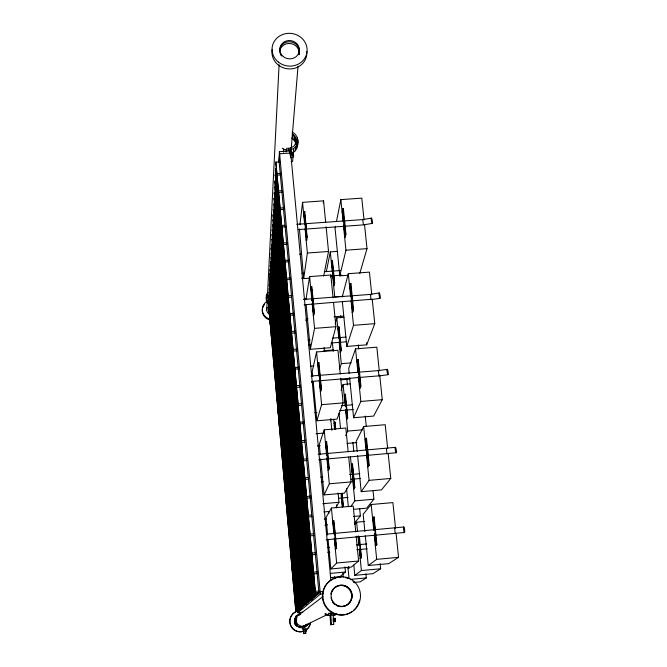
<?xml version="1.0" encoding="UTF-8"?>
<svg xmlns="http://www.w3.org/2000/svg" width="667" height="667" viewBox="0 0 667 667"><rect width="100%" height="100%" fill="white"/><g stroke="black" fill="none" stroke-linecap="round" stroke-linejoin="round"><path stroke-width="1" d="M334.4 621.077C335.226 611.664 335.092 628.531 334.817 618.793L334.234 618.826M334.992 621.044L334.817 618.793M353.593 477.78L353.218 474.345C352.843 463.832 350.592 462.356 352.693 474.387L353.843 486.935L351.792 467.017M358.971 375.338L358.921 373.845M303.977 633.65L302.71 626.371L300.825 626.463L304.244 626.013L305.845 633.183L303.977 633.65L302.66 627.705L300.617 627.672L297.232 626.096L295.956 624.696L294.664 621.144L294.747 619.243L296.315 615.808L299.658 613.39L299.933 614.624M302.976 627.564C296.707 628.564 292.396 620.26 296.59 615.591L296.315 615.808M296.682 617.725L296.215 622.578L295.94 619.443L297.24 616.591M291.804 153.285C299.683 149.808 300.342 135.734 292.154 132.099M297.399 146.54L297.899 139.937M295.948 144.172C296.807 140.353 295.865 135.751 292.054 133.9M268.534 304.21L266.492 301.351L266.191 297.632M266.725 296.24L266.825 294.214L267.8 292.738M266.725 310.097L267.159 301.417M267.35 297.632L279.089 64.691M267.317 302.91L267.417 300.917L266.583 299.358M268.484 299.099L296.248 610.405L299.358 610.08M268.851 292.171L297.207 609.546L299.983 609.288M269.043 288.611L297.699 609.104L301.442 608.754M270.502 261.547L301.451 605.728L304.544 605.394M270.727 257.345L302.043 605.194L305.102 604.911L302.093 605.152M270.96 253.06L302.635 604.661L306.828 604.227M271.436 244.197L303.877 603.543L306.795 603.226M271.686 239.611L271.702 239.195L304.519 602.968L307.404 602.701L304.577 602.918M271.936 234.926L271.961 234.492L305.178 602.376L308.096 602.109M272.194 230.132L272.219 229.69L305.845 601.776L308.804 601.501M272.453 225.229L272.478 224.779L306.537 601.15L309.596 600.817M272.728 220.21L272.753 219.743L307.245 600.517L311.281 600.142L307.304 600.458M273.287 209.805L273.312 209.321L308.704 599.199L312.923 598.749M273.578 204.419L273.603 203.919L309.471 598.516L313.357 598.099M273.87 198.891L273.904 198.382L310.247 597.815L314.107 597.457M274.179 193.23L274.204 192.705L311.047 597.098L314.966 596.732M274.496 187.427L274.521 186.893L311.873 596.356L315.916 595.914M275.137 175.363L275.171 174.804L313.59 594.814L317.742 594.364M279.823 161.798L275.855 162.064L275.821 162.656L315.399 593.188L319.235 592.83M269.051 310.855L276.922 173.612L280.89 173.337M269.151 311.998L277.063 175.179L280.04 174.971M378.948 375.838L311.322 381.457M278.798 162.023L279.423 151.684L290.495 150.925L330.899 580.29M279.114 162.081L279.615 153.785L290.687 153.026M270.16 323.362L278.498 190.82L282.483 190.545M270.26 324.495L278.648 192.388L282.625 192.113M283.517 152.209L283.725 149.133L282.258 148.224M305.328 228.322L306.211 237.177L304.152 214.724L304.944 224.254M305.861 228.281L306.762 237.16L305.786 224.387L305.628 223.462L305.102 223.495M271.277 335.901L280.09 208.112L284.075 207.829M271.386 337.043L280.232 209.688L284.225 209.396M286.076 151.959L286.218 149.917L283.725 149.133M272.403 348.491L281.682 225.479L284.684 225.263M272.503 349.633L281.833 227.063L285.826 226.772M273.528 361.122L283.292 242.938L287.294 242.638M291.262 147.991L298.041 66.141M298.983 54.744L299.158 52.668M273.628 362.264L283.433 244.531L287.444 244.23M291.129 152.635L291.004 147.966M295.848 144.205L295.381 142.213L292.921 138.861L293.28 134.659M293.338 152.551L293.697 148.458L295.623 146.815L297.79 142.396M294.38 140.387L294.747 136.193M296.14 142.096L294.33 145.773L290.804 148.057L292.988 157.354L292.638 161.389L291.229 161.664M312.515 303.777L313.398 312.49L312.573 302.81C311.789 297.815 313.248 297.707 313.106 302.768L313.932 312.448L313.823 311.906M295.381 142.213L295.756 138.036M274.654 373.787L284.901 260.472L288.919 260.18M274.762 374.946L285.051 262.073L288.061 261.848M295.923 143.372L296.231 140.045M295.248 150.925L295.623 146.815M297.174 139.186L297.332 137.51M296.632 148.874L297.015 144.747M275.788 386.51L286.527 278.097L290.545 277.797M275.896 387.669L286.668 279.706L290.695 279.406M373.737 519.268C373.737 522.169 372.786 517.792 373.428 520.235L374.596 529.965M276.93 399.266L288.152 295.806L292.188 295.506M277.03 400.433L288.302 297.424L291.329 297.19M299.425 228.906L303.677 278.598L309.613 278.156M299.908 224.821L302.56 202.343L323.57 200.85L325.696 222.553M278.072 412.073L289.786 313.607L293.83 313.298M278.172 413.24L289.937 315.233L293.98 314.916M319.601 379.023L319.626 378.097M333.508 274.554L331.849 263.081L333.767 283.025L332.683 270.969M304.185 211.506L303.76 214.949L304.285 214.916L304.719 211.464L304.185 211.506L306.62 237.043L306.17 240.303L306.695 240.262L307.153 237.01L304.719 211.464M344.047 224.837C342.921 217.117 345.781 221.836 344.047 224.837L344.864 234.375L343.897 225.521M279.215 424.921L291.429 331.491L295.489 331.174M279.323 426.088L291.579 333.116L295.639 332.8M380.065 298.274L371.06 299.658L370.91 298.891L370.46 294.314L379.256 292.946M280.365 437.81L293.08 349.458L297.148 349.141M303.677 278.598L307.379 253.043L305.111 229.148M280.465 438.986L293.238 351.1L297.299 350.775M339.286 339.828L340.328 349.75L339.228 337.535L339.703 337.494L340.837 349.275M281.516 450.75L294.747 367.525L298.816 367.192M281.624 451.934L294.897 369.168L298.966 368.843M305.92 299.725L309.621 276.613L330.84 275.012L333.066 297.757M351.584 299.817C350.45 291.879 353.36 296.915 351.584 299.817L352.443 309.438L351.217 298.316M323.228 202.901L323.57 200.85M327.255 458.679L328.206 467.867L325.955 444.022L326.955 455.586M328.156 460.789L327.013 448.741M310.847 289.478L311.339 286.593L311.873 286.552L314.357 312.623L313.84 315.316L313.307 315.358L313.815 312.665L311.339 286.593M282.675 463.74L296.415 385.668L300.492 385.334M282.783 464.916L296.565 387.327L300.65 386.993M345.173 396.615L346.348 405.811M283.834 476.763L298.091 403.91L302.184 403.568M323.67 276.121L328.531 251.484L326.105 226.68M283.942 477.947L298.241 405.569L301.309 405.319M333.575 302.926L335.91 326.697L330.332 347.724L310.338 349.308L314.549 328.364L312.181 303.527M326.338 271.594L330.307 251.909L337.51 251.376M335.468 226.363L335.067 228.347L339.786 275.88L348.091 275.254M336.468 221.411L340.862 199.625L361.781 198.132L364.024 219.777M331.416 263.115L331.983 260.413L332.449 260.372L334.676 283.033L334.092 285.593L333.625 285.626L334.209 283.066L331.983 260.413M342.129 212.198L342.855 208.738L343.388 208.704L345.948 234.175L345.198 237.444L344.672 237.485L345.423 234.209L342.855 208.738M343.021 210.43L343.388 208.704M330.407 277.03L330.84 275.012M285.001 489.836L299.775 422.236L303.877 421.894M285.109 491.029L299.925 423.904L304.027 423.562M340.278 374.004L337.952 350.267L316.575 351.959L312.231 371.394L312.715 376.538M341.362 494.18L342.471 504.969L341.454 493.763L341.921 493.73L342.913 504.611M318.367 362.765L317.817 365.074L318.351 365.024L318.909 362.723L318.367 362.765L320.894 389.328L320.327 391.429L320.86 391.379L321.436 389.278L318.909 362.723M339.786 275.88L345.948 250.2L343.447 225.346M286.168 502.96L301.467 440.654L305.578 440.312M286.276 504.152L301.617 442.338L304.702 442.071M335.218 323.854L336.793 317.834L344.055 317.267M342.229 296.99L348.307 273.703L369.435 272.111L371.777 294.797M367.142 454.535L365.666 440.654L368.001 464.44L367.142 454.535L367.684 454.485L367.709 452.568M337.911 329.24L339.003 326.938L341.279 350.017L340.637 352.126L340.162 352.168L340.804 350.05L338.528 326.972M349.6 286.535L350.392 283.633L350.925 283.592L353.543 309.596L352.718 312.306L352.193 312.348L353.01 309.638L350.392 283.633M338.586 328.447L339.003 326.938M350.392 285.526L350.925 283.592M287.344 516.125L303.168 459.163L307.287 458.813M287.452 517.325L303.327 460.855L307.445 460.497M340.679 378.131L343.113 402.901L337.018 419.126L316.892 420.802L321.586 404.677L319.268 380.273M359.796 273.403L367.008 248.641L364.557 224.937M288.519 529.34L304.877 477.772L307.979 477.497M339.436 369.526L341.296 363.682L339.186 342.196M372.203 298.916L374.762 323.662L366.692 344.839L346.79 346.415L353.493 325.321L351.05 300.992M288.628 530.54L305.036 479.465L308.137 479.198M266.825 294.214L266.275 295.881L266.492 301.351M267.884 294.697L267.359 297.549L268.376 300.283M348.182 451.851L345.839 428.014L324.195 429.831L319.31 444.405L320.277 454.711M330.423 420.769L331.09 418.868M341.087 390.253L343.105 384.484L350.025 383.925M379.281 370.852L376.83 347.173L355.544 348.866L348.708 368.451L349.216 373.587M374.804 533.317L375.654 543.472L374.529 533.458M325.471 443.255L326.088 441.554L326.638 441.504L329.231 468.701L328.581 470.185L328.039 470.235L328.681 468.751L326.088 441.554M289.703 542.596L306.595 496.465L310.739 496.098M334.084 423.562L335.034 422.086L335.709 429.089M344.239 396.081L345.381 394.23L347.69 417.684L346.998 419.335L346.532 419.376L347.215 417.725L344.906 394.272M356.862 361.939L357.72 359.613L358.262 359.571L360.922 386.06L360.038 388.177L359.505 388.227L360.388 386.101L357.72 359.613M289.812 543.805L306.753 498.166L310.897 497.807M334.5 423.528L335.034 422.086M344.714 396.04L345.381 394.23M357.687 361.122L358.262 359.571M343.172 211.956L343.347 212.623M290.887 555.903L308.321 515.258L311.439 514.974M290.995 557.112L308.479 516.967L312.631 516.6M345.656 435.643L347.682 431.082L345.631 410.263M379.706 374.962L382.258 399.675L373.645 416.075L353.593 417.742L360.83 401.442L358.346 376.697M348.691 457.037L351.125 481.907L344.439 493.13L324.07 494.914L329.331 483.8L326.897 458.246M387.669 448.482L385.209 424.712L363.665 426.521L356.203 441.279L357.229 451.559M292.079 569.251L310.063 534.134L313.874 533.792M292.188 570.468L310.222 535.859L314.032 535.518M351.276 465.174L352.476 463.79L354.836 487.744L354.085 488.911L353.61 488.953L354.352 487.785L352.001 463.832M365.941 438.186L368.676 465.308L367.709 466.817L368.251 466.767L369.218 465.258L366.491 438.136L365.007 439.903L365.549 439.861M355.761 531.999L353.227 506.103L331.416 508.029L326.005 517.55L327.655 535.026M325.054 525.646L326.622 523.02M335.834 507.554L338.978 502.293L338.077 492.98M307.737 624.971L308.746 623.345L307.737 624.971L304.344 627.322L306.003 626.43M293.272 582.65L311.806 553.118L315.633 552.768M332.708 521.702L333.942 520.577L336.585 548.291L335.326 549.191L336.585 548.291M341.712 493.563L342.896 505.786L342.296 506.712L343.322 505.744L342.138 493.522M293.38 583.875L311.964 554.844L315.791 554.502M350.875 506.528L354.786 500.9L352.493 477.58M388.202 453.652L390.77 478.456L381.491 489.886L361.206 491.662L369.068 480.348L366.466 454.469M339.703 337.494L338.953 329.915M294.472 596.098L313.557 572.194L317.392 571.836M354.594 523.011L360.388 515.866L359.671 508.621M373.078 490.954L373.912 499.216L366.658 508.154L353.643 509.305M294.581 597.324L313.715 573.928L317.55 573.578M354.752 524.487L356.637 522.203L364.691 521.486M395.564 528.422L392.896 502.601L371.177 504.519L363.173 514.249L364.899 531.682M319.46 375.93L318.259 365.483L319.151 375.855M319.201 374.787L319.776 374.704L320.002 375.888M372.553 518.151L374.104 517L376.888 544.639L375.304 545.564L376.888 544.639M373.095 518.101L374.104 517M328.047 539.136L330.849 568.951L336.643 563.006L358.604 561.005L356.17 536.143M306.795 624.179L303.919 626.171L304.394 625.938L304.511 627.205M295.673 609.596L315.324 591.362L319.159 591.004M295.823 610.789L268.317 302.151L295.781 610.822L315.483 593.113L319.326 592.755M300.634 607.854L301.301 607.278M306.895 602.393L307.737 601.667M314.899 595.414L316.2 594.714M315.774 594.647L318.051 594.272M301.517 607.42L301.084 607.462M361.472 557.679L360.188 558.404L361.472 557.679L359.38 536.376M358.579 374.687L357.47 362.331L358.813 372.745M344.972 566.867L345.464 572.011L339.82 576.747L330.724 577.589M358.604 561.005L351.367 567.067L330.849 568.951M323.086 591.479L320.152 591.746L297.632 611.097L297.782 612.715L320.368 594.122L323.303 593.847M299.658 613.39L298.924 611.656M297.674 615.841L323.07 596.54M353.802 565.007L354.811 575.363L361.381 570.552L380.64 568.776L380.123 563.64M365.308 535.784L368.259 565.516L376.688 559.346L398.558 557.345L396.098 533.592M332.758 615.674L336.91 613.798M345.506 405.561L344.714 396.573L345.873 405.853M346.081 404.761L345.606 404.802M365.891 573.828L366.3 577.93L360.155 581.849L354.052 582.416M380.64 568.776L372.945 573.695L354.811 575.363M398.558 557.345L388.686 563.64L368.259 565.516M296.948 623.987L301.134 626.305M298.683 615.291L300.075 614.549M347.19 417.117L346.998 414.132M302.226 626.513L302.501 627.747M302.209 626.788L332.083 612.239M293.697 148.458L291.171 149.608M327.997 614.916L325.513 613.64L324.854 613.973L327.314 615.241L330.949 615.491M329.915 613.982L330.615 613.648L330.715 615.499L327.314 615.241M330.148 614.032L333.392 613.498L333.258 615.366M330.907 613.99L333.392 613.498M335.376 614.807L336.126 614.482L333.492 615.349M305.845 633.183L305.069 631.316M330.007 615.824L330.724 624.712L333.742 624.345L333.158 613.573M333.742 624.345L330.724 624.712M305.619 629.34L306.453 631.157L305.92 628.773L305.978 630.84L306.086 629.398M305.736 629.94L306.12 629.848A10.522 10.38 -84.5 0 0 309.571 625.696M286.51 148.349L290.804 148.057M286.218 149.917L289.044 150.025M293.08 155.094L293.622 154.986L293.38 154.135L293.447 155.353L292.913 155.461M292.988 157.354L290.87 157.771L288.686 148.474M367.25 450.158L367.659 452.001M371.444 218.126L362.748 219.585L296.748 224.345M372.244 223.412A2.676 0.442 80.9 0 1 371.244 219.393A2.676 0.442 80.9 0 1 372.044 219.501A2.676 0.442 80.9 0 1 372.244 223.412L363.34 224.896L298.207 229.623M387.235 369.343L378.339 370.602L310.955 376.046M388.044 374.696L378.939 375.971L378.339 370.602L378.472 371.269M395.389 447.349L318.251 454.31M396.198 452.735L318.684 459.746M403.827 526.98L326.688 534.134M404.41 532.491A2.785 0.484 83.2 0 1 403.535 528.214A2.785 0.484 83.2 0 1 404.41 528.497A2.785 0.484 83.2 0 1 404.41 532.491L326.18 539.761M318.693 593.555L314.482 594.014L275.513 168.518L314.566 593.938M316.925 595.222L312.715 595.598L274.846 180.924L312.798 595.523M311.122 597.032L314.065 596.757M310.322 597.749L314.19 597.39M312.123 599.425L308.029 599.808L273.028 214.599L307.962 599.866L312.056 599.491M305.911 601.717L308.871 601.442M305.236 602.326L308.162 602.051M303.935 605.911L300.884 606.236L270.302 265.291L300.934 606.195M303.343 606.42L300.375 606.695L270.085 269.318L300.325 606.745L303.285 606.461M302.76 606.912L299.775 607.237L269.868 273.27L299.825 607.187M302.193 607.404L299.241 607.72L269.66 277.138L299.283 607.67M301.634 607.879L298.716 608.187L269.46 280.924L298.758 608.146M302.034 608.254L298.199 608.654L269.26 284.642L298.249 608.612M297.74 609.063L301.492 608.713M297.249 609.505L300.033 609.246M299.867 609.655L296.723 609.98L268.684 295.356L296.765 609.938M295.781 610.822L298.866 610.497M297.782 612.715L302.785 612.239M330.207 573.42L345.464 572.011M350.142 579.423L366.3 577.93M358.521 536.143L359.28 543.897L359.997 544.689M327.355 547.524L329.431 547.332M356.395 544.889L366.767 543.955M327.814 552.393L329.89 552.201M356.87 549.75L367.25 548.808M359.671 549.583L360.272 555.703L360.755 555.661M322.803 503.718L338.978 502.293M354.786 500.9L373.912 499.216M342.446 504.019L342.88 503.977M342.329 504.202L342.805 504.586M342.896 505.786L343.322 505.744M323.703 511.956L329.731 511.422M324.195 519.084L326.213 518.909M353.368 516.491L360.388 515.866M373.428 520.235L373.979 520.193L373.828 519.293M325.646 524.971L327.664 524.787M320.735 477.105L322.795 476.93M349.516 474.612L359.796 473.728M321.186 481.882L323.245 481.707M351.009 479.298L360.263 478.489M329.331 483.8L351.125 481.907M369.068 480.348L390.77 478.456M353.668 486.093L354.319 486.893L354.302 485.818M354.352 487.785L354.836 487.744M341.787 497.182L342.213 497.14M338.786 498.241L348.091 497.424M365.841 441.571L366.35 441.254M317.325 445.948L320.31 445.698M346.965 443.438L356.87 442.596M365.649 441.913L366.191 441.862L366.5 444.947M327.339 457.937L327.881 457.887M368.009 463.198L368.559 463.156L368.509 464.324M367.817 463.507L368.434 463.982M328.681 468.751L329.231 468.701M351.943 466.75L352.418 466.708M368.676 465.308L369.218 465.258M347.215 417.725L347.69 417.684M334.601 424.787C335.793 423.178 333.066 423.82 335.059 429.573M316.05 433.742L324.045 433.066M347.682 431.082L362.615 429.823M320.894 389.328L321.436 389.278M360.388 386.101L360.922 386.06M321.586 404.677L343.113 402.901M360.83 401.442L382.258 399.675M341.379 405.719L352.76 404.777M314.891 412.69L316.967 412.523M339.786 410.63L353.268 409.513M310.872 366.125L313.849 365.883M341.296 363.682L351.184 362.89M358.487 371.619L359.138 371.627L359.355 372.703M311.506 382.233L313.482 382.074M340.954 379.84L349.816 379.123M314.549 328.364L335.91 326.697M353.493 325.321L374.762 323.662M339.086 337.785L338.377 329.465L338.978 330.14M338.386 330.632L338.811 329.882M308.096 340.062L310.147 339.895M332.708 338.119L346.031 337.068M339.595 341.221L340.062 341.179M308.504 344.789L310.564 344.622M331.124 342.996L346.54 341.779M340.32 348.591L340.787 348.558M340.195 349.016L340.687 349.216M323.77 350.75L333.65 349.967M340.804 350.05L341.279 350.017M303.752 299.3L306.87 299.066M343.013 296.298L334.734 296.932L332.516 274.37M303.743 299.416L370.493 294.397M312.573 302.81L313.106 302.768M304.177 304.794L371.06 299.283M313.365 311.139L313.899 311.097M313.815 312.665L314.357 312.623M353.01 309.638L353.543 309.596M306.028 319.001L308.096 318.834M334.025 316.825L343.33 316.108M305.561 320.26L307.537 320.102M331.974 263.748L332.441 263.715L333.15 270.935M331.858 264.29C332.691 264.657 332.083 262.006 332.441 263.715M302.068 273.395L304.135 273.237M324.796 271.686L340.295 270.527M301.434 278.172L303.51 278.022M330.44 275.996L341.837 275.137M334.209 283.066L334.676 283.033M306.62 237.043L307.153 237.01M345.423 234.209L345.948 234.175M307.379 253.043L328.531 251.484M345.948 250.2L367.008 248.641M299.516 254.185L301.576 254.035M304.252 215.424L304.786 215.391L305.561 223.528M305.419 227.639L305.945 227.597M334.317 619.043L334.909 619.009M334.234 619.735L334.817 619.701M334.4 620.168L334.992 620.135M334.317 620.852L334.901 620.827M328.589 613.206L330.849 613.698L331.432 624.47M386.401 448.507L386.985 453.91L386.968 453.377M359.28 543.897L359.58 545.189M291.712 138.111L292.921 138.861M267.417 300.917L268.651 302.226M296.498 622.403L297.224 623.812M326.497 443.972L326.83 446.815M293.663 156.403L293.188 153.46L293.472 155.711M291.771 154.119L292.129 155.669M362.781 219.71L363.357 224.604M304.861 629.381L305.161 631.09M374.996 529.181L375.146 529.915M311.806 289.553L312.181 293.071M297.132 142.496L297.507 144.097M288.461 148.458L288.836 150.067M333.175 621.527L333.15 618.659M305.978 630.84L306.261 630.148L306.37 630.749M306.011 629.248L306.12 629.848M394.706 528.514L394.614 528.031L395.197 533.275M318.876 365.791L318.768 365.933M348.616 566.692L348.724 566.6M333.833 523.011L335.059 534.034M334.509 534.084L333.208 522.82L334.2 534.05M360.272 555.703L360.447 556.603L359.855 549.725M304.786 215.391L304.661 214.666L304.694 216.075M366.483 342.78L366.692 344.839M358.346 344.872L358.754 348.941M365.241 416.05L366.283 426.388M343.405 215.341L343.914 220.41M344.831 229.54L345.239 233.6M350.809 288.953L351.117 292.063M352.059 301.384L352.576 306.562M366.808 448.032L367.017 450.092M367.534 455.236L367.742 457.287M368.159 461.406L368.367 463.457M358.362 365.007L358.746 368.759M359.638 377.68L360.113 382.383M374.37 524.104L374.762 528.014M375.696 537.319L376.096 541.245M343.63 220.777L342.663 211.939L343.488 221.469M351.167 295.664L350.175 286.602L351.009 296.248M373.553 517.05L376.338 544.689M352.518 310.247L352.718 312.306M359.004 376.78L359.78 385.576L358.779 376.697M359.83 386.16L360.038 388.177M373.228 520.452L374.129 529.456M340.862 199.625L343.046 221.302M348.307 273.703L350.634 296.865M363.665 426.521L366.05 450.325M355.544 348.866L357.929 372.578M371.177 504.519L373.778 530.382M374.287 535.409L376.688 559.346M342.388 302.084L346.79 346.415M357.637 455.669L361.206 491.662M349.625 377.697L353.593 417.742M340.604 315.724L340.812 317.8M346.84 378.814L347.449 384.976M352.893 442.288L353.802 451.434M333.608 275.588L334.217 281.791M353.643 479.123L354.21 484.859M346.54 409.446L346.815 412.256M359.096 537.068L359.48 540.945M360.338 549.683L360.914 555.519M358.846 536.268L360.989 557.729M333.892 283.542L334.092 285.593M338.511 330.182L339.228 337.535M346.065 409.48L346.732 417.15L345.898 409.488M358.362 536.31L359.263 545.498M330.307 251.909L332.224 271.352M336.793 317.834L338.794 338.211M350.417 456.436L352.243 475.054M343.105 384.484L345.239 406.228M356.637 522.203L357.545 531.457M358.012 536.243L358.904 545.314M359.263 548.949L361.381 570.552M332.316 342.071L333.217 351.351M346.557 488.336L348.341 506.687M339.019 413.165L340.512 428.514M335.209 426.672L335.484 429.54M334.617 422.119L335.293 429.123M334.492 425.079L334.876 429.014M341.129 494.564L342.329 507.02M333.667 419.285L334.659 429.523M347.941 567.192L349.033 578.489M324.095 347.59L324.487 351.667M330.749 418.918L331.841 430.323M336.535 504.802L336.835 507.904M342.905 573.136L343.297 577.222M312.356 294.914L312.715 298.608M328.339 462.715L328.748 467.817L327.797 458.629M304.894 218.109L305.469 224.212M311.822 290.879L312.006 292.855M312.198 294.831L312.573 298.791M313.048 303.735L313.332 306.695M313.515 308.679L313.798 311.639M327.305 453.477L326.497 444.939M319.026 367.225L319.743 374.746M320.327 380.865L320.86 386.526M335.376 538.969L336.051 547.04L335.226 539.011M318.826 366.742L319.685 375.804M320.168 380.84L320.744 386.885M333.792 523.97L334.751 534M306.503 238.236L306.695 240.262M312.173 298.649L311.256 289.553L312.231 300.809M333.392 520.627L336.035 548.341M319.785 380.907L320.435 388.803L319.626 380.89M334.826 539.019L335.518 547.107L334.676 539.061M302.56 202.343L304.627 224.079M309.621 276.613L311.931 300.867M324.195 429.831L326.622 455.286M316.575 351.959L318.876 376.221M331.416 508.029L333.875 533.967M334.275 538.111L336.643 563.006M328.564 511.547L328.756 513.573M334.559 576.713L334.759 578.773M306.153 304.861L310.338 349.308M320.669 458.838L324.07 494.914M313.207 381.682L316.892 420.802M279.423 151.684L320.368 594.122M279.131 161.839L318.943 592.788M275.855 162.064L315.483 593.113M366.191 441.862L366.15 441.304M345.206 397.649L345.173 397.157M269.927 314.549A5.586 5.411 6.8 0 1 267.234 307.337M279.723 50.709A9.805 9.13 9.2 0 1 291.196 41.929A9.805 9.13 9.2 0 1 298.716 54.202M281.499 55.995A9.805 9.13 9.2 0 1 280.323 53.852M280.065 53.085A9.805 9.13 9.2 0 1 279.765 51.501M270.485 320.11A9.963 9.646 6.8 0 1 264.607 304.344M269.693 319.009A9.988 9.671 6.8 0 1 266.567 301.692M306.778 51.492A17.492 16.3 9.2 0 1 288.661 68.909A17.492 16.3 9.2 0 1 272.203 49.408M279.79 50.809A9.772 9.113 9.2 0 1 291.079 43.638A9.772 9.113 9.2 0 1 299.016 54.344M296.473 625.796A5.886 5.811 -84.5 0 1 294.747 623.312A5.878 5.803 -84.5 0 0 296.423 625.829M344.28 606.153A10.647 10.514 79.9 0 1 331.958 600.425M331.599 599.566A10.647 10.514 79.9 0 1 331.107 597.774M331.082 594.08A10.647 10.514 79.9 0 1 331.549 592.279M331.891 591.429A10.647 10.514 79.9 0 1 349.149 588.669A10.647 10.514 79.9 0 1 345.147 605.869M310.547 622.986A10.555 10.414 -84.5 0 1 306.295 629.823M303.885 631.115A10.555 10.414 -84.5 0 1 290.504 624.896A10.555 10.414 -84.5 0 1 296.698 611.331M310.372 623.07A10.522 10.38 -84.5 0 1 309.913 624.846M303.727 631.182A10.522 10.38 -84.5 0 1 290.387 624.971A10.522 10.38 -84.5 0 1 296.565 611.447M299.291 627.03A5.895 5.82 -84.5 0 1 295.006 618.751M352.101 611.564A18.984 18.751 80 0 1 323.97 603.602A18.984 18.751 80 0 1 337.452 577.48M339.386 577.197A18.984 18.751 80 0 1 341.346 577.122M345.223 577.589A18.984 18.751 80 0 1 348.041 578.464M353.085 581.491A18.984 18.751 80 0 1 354.527 582.833M359.496 600.225A18.984 18.751 80 0 1 358.638 603.085M358.262 603.994A18.984 18.751 80 0 1 353.635 610.33M331.032 593.355A10.614 10.48 80 0 1 344.397 585.985A10.614 10.48 80 0 1 350.959 599.941A10.614 10.48 80 0 1 336.827 605.694M334.5 604.219A10.614 10.48 80 0 1 332.633 602.176M271.219 248.274L303.252 604.11L306.07 603.843L303.31 604.06L271.219 248.274M348.724 568.151L348.091 568.684L349.158 568.109L348.724 568.151M278.364 62.081A17.575 16.367 9.2 0 0 306.878 52.86A17.575 16.367 9.2 0 0 283.517 34.2A17.575 16.367 9.2 0 0 278.364 62.081M283.317 56.595A9.822 9.146 9.2 0 0 299.258 51.451A9.822 9.146 9.2 0 0 286.21 41.012A9.822 9.146 9.2 0 0 283.317 56.595M324.479 587.844A19.085 18.851 79.9 0 0 343.48 614.799A19.085 18.851 79.9 0 0 356.987 584.776A19.085 18.851 79.9 0 0 324.479 587.844M332.058 591.312A10.664 10.539 79.9 0 0 342.671 606.386A10.664 10.539 79.9 0 0 350.233 589.611A10.664 10.539 79.9 0 0 332.058 591.312M379.056 293.788A2.693 0.459 81.5 0 0 379.932 298.199A2.693 0.459 81.5 0 0 379.99 294.839A2.693 0.459 81.5 0 0 379.056 293.788M387.043 370.293A2.71 0.467 82 0 0 387.919 374.662A2.71 0.467 82 0 0 387.961 371.102A2.71 0.467 82 0 0 387.043 370.293M395.206 448.416A2.743 0.475 82.6 0 0 396.073 452.743A2.743 0.475 82.6 0 0 396.098 448.966A2.743 0.475 82.6 0 0 395.206 448.416"/></g></svg>
